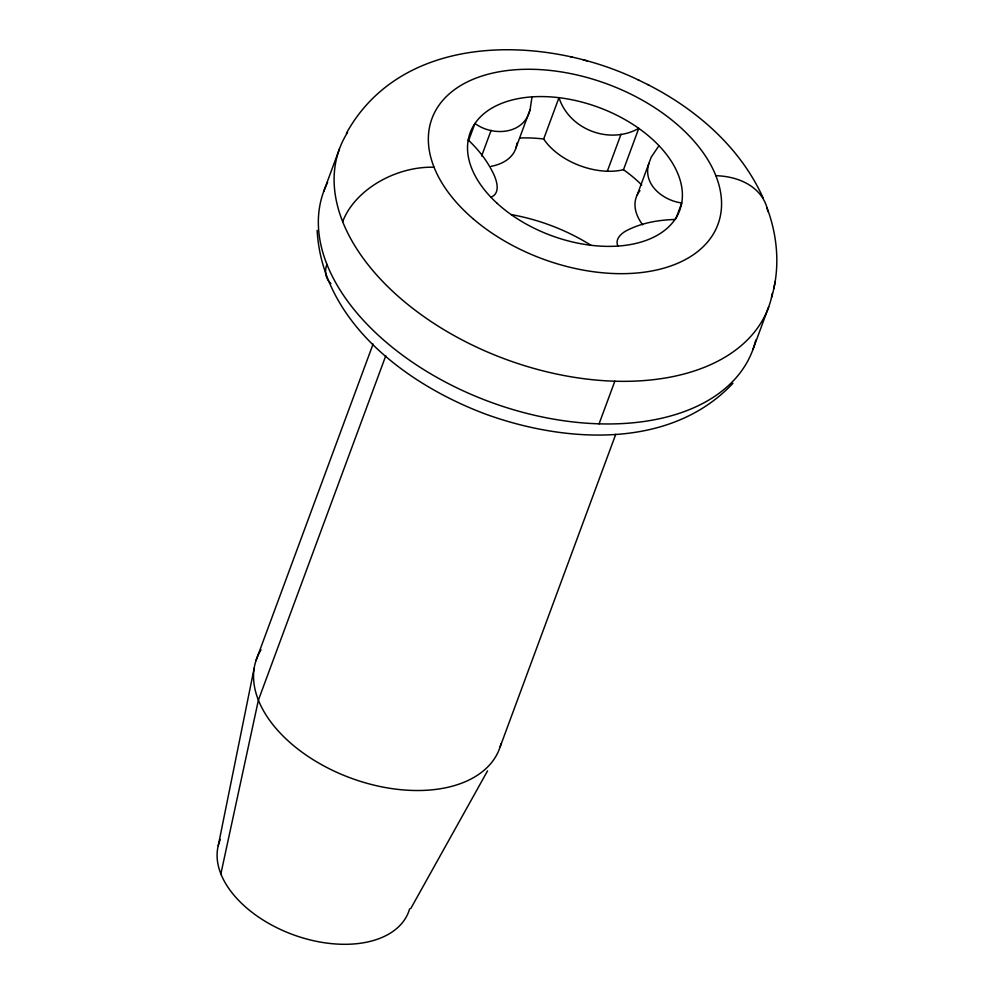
<?xml version="1.0" encoding="UTF-8"?>
<svg xmlns="http://www.w3.org/2000/svg" width="994" height="994" viewBox="0 0 994 994"><rect width="100%" height="100%" fill="white"/><g stroke="black" fill="none" stroke-linecap="round" stroke-linejoin="round"><path stroke-width="1.49" d="M532.014 96.865L530.088 109.638L515.948 147.92M771.53 297.43C780.315 268.218 777.718 236.199 767.02 207.845M648.958 163.227C642.161 184.176 662.923 200.54 681.722 202.962L675.92 218.643M218.22 845.782L254.178 668.154M773.717 288.869L775.233 281.414M220.867 873.888L258.403 700.124L385.771 355.802M323.622 191.693L339.389 149.063M255.93 660.786L373.085 344.061M468.621 140.552L474.946 123.455C492.825 136.725 524.223 134.625 530.088 109.638M481.643 155.946L491.123 130.326M519.613 138.029A111.738 68.337 20.3 0 1 543.681 139.011L558.976 97.673C569.376 129.729 609.62 144.863 638.782 128.363L623.499 169.701A111.738 68.337 20.3 0 1 641.714 184.983M607.334 171.229L621.026 134.227M637.229 194.899L651.194 157.189L658.985 145.683M599.071 423.842L614.839 381.211M500.206 746.643L615.758 434.279M752.893 349.639L768.66 307.009M346.384 133.295C403.142 30.665 545.905 34.952 638.906 80.216M410.771 908.553L487.569 770.835M732.913 383.311C670.354 449.822 565.251 442.902 486.178 414.336C406.981 384.815 322.168 321.969 317.136 230.347M490.924 197.247C500.939 193.196 496.764 180.374 493.173 173.13C487.097 160.581 478.3 149.485 468.186 139.968M674.963 219.488C658.488 219.935 641.726 222.855 626.953 230.409C621.362 233.217 614.665 239.181 617.895 246.065M511.115 214.567C539.195 219.575 566.791 230.074 590.933 245.257M583.13 59.851L587.243 60.858M570.742 56.82L572.271 57.205M647.653 84.527C696.471 109.303 740.704 147.708 763.317 198.44M637.986 79.769L648.933 85.149M623.499 169.701A56.77 34.715 20.3 0 1 543.681 139.011M516.855 143.186A56.77 34.715 20.3 0 1 491.123 166.333M642.633 224.793A56.77 34.715 20.3 0 1 639.962 190.699M772.425 293.218A228.707 139.856 20.3 0 1 502.84 358.213A228.707 139.856 20.3 0 1 347.602 132.388M342.681 221.699A76.24 52.856 -21.7 0 1 434.055 167.24M715.854 175.69A76.24 52.856 -21.7 0 1 767.865 211.61M755.763 340.06A228.707 139.856 20.3 0 1 490.353 402.061A228.707 139.856 20.3 0 1 327.585 182.523M330.915 283.65A33.423 23.173 -21.7 0 1 326.914 264.329M409.603 908.889A100.879 61.69 20.3 0 1 293.093 934.695A100.879 61.69 20.3 0 1 220.382 839.458M501.038 743.748A129.493 79.185 20.3 0 1 346.906 776.587A129.493 79.185 20.3 0 1 261.012 649.827M497.075 203.273A111.738 68.337 20.3 0 0 678.007 214.294A111.738 68.337 20.3 0 0 549.769 96.84A111.738 68.337 20.3 0 0 497.075 203.273M473.206 218.866A152.467 93.237 20.3 0 0 717.246 226.185A152.467 93.237 20.3 0 0 534.412 69.356A152.467 93.237 20.3 0 0 473.206 218.866"/></g></svg>
